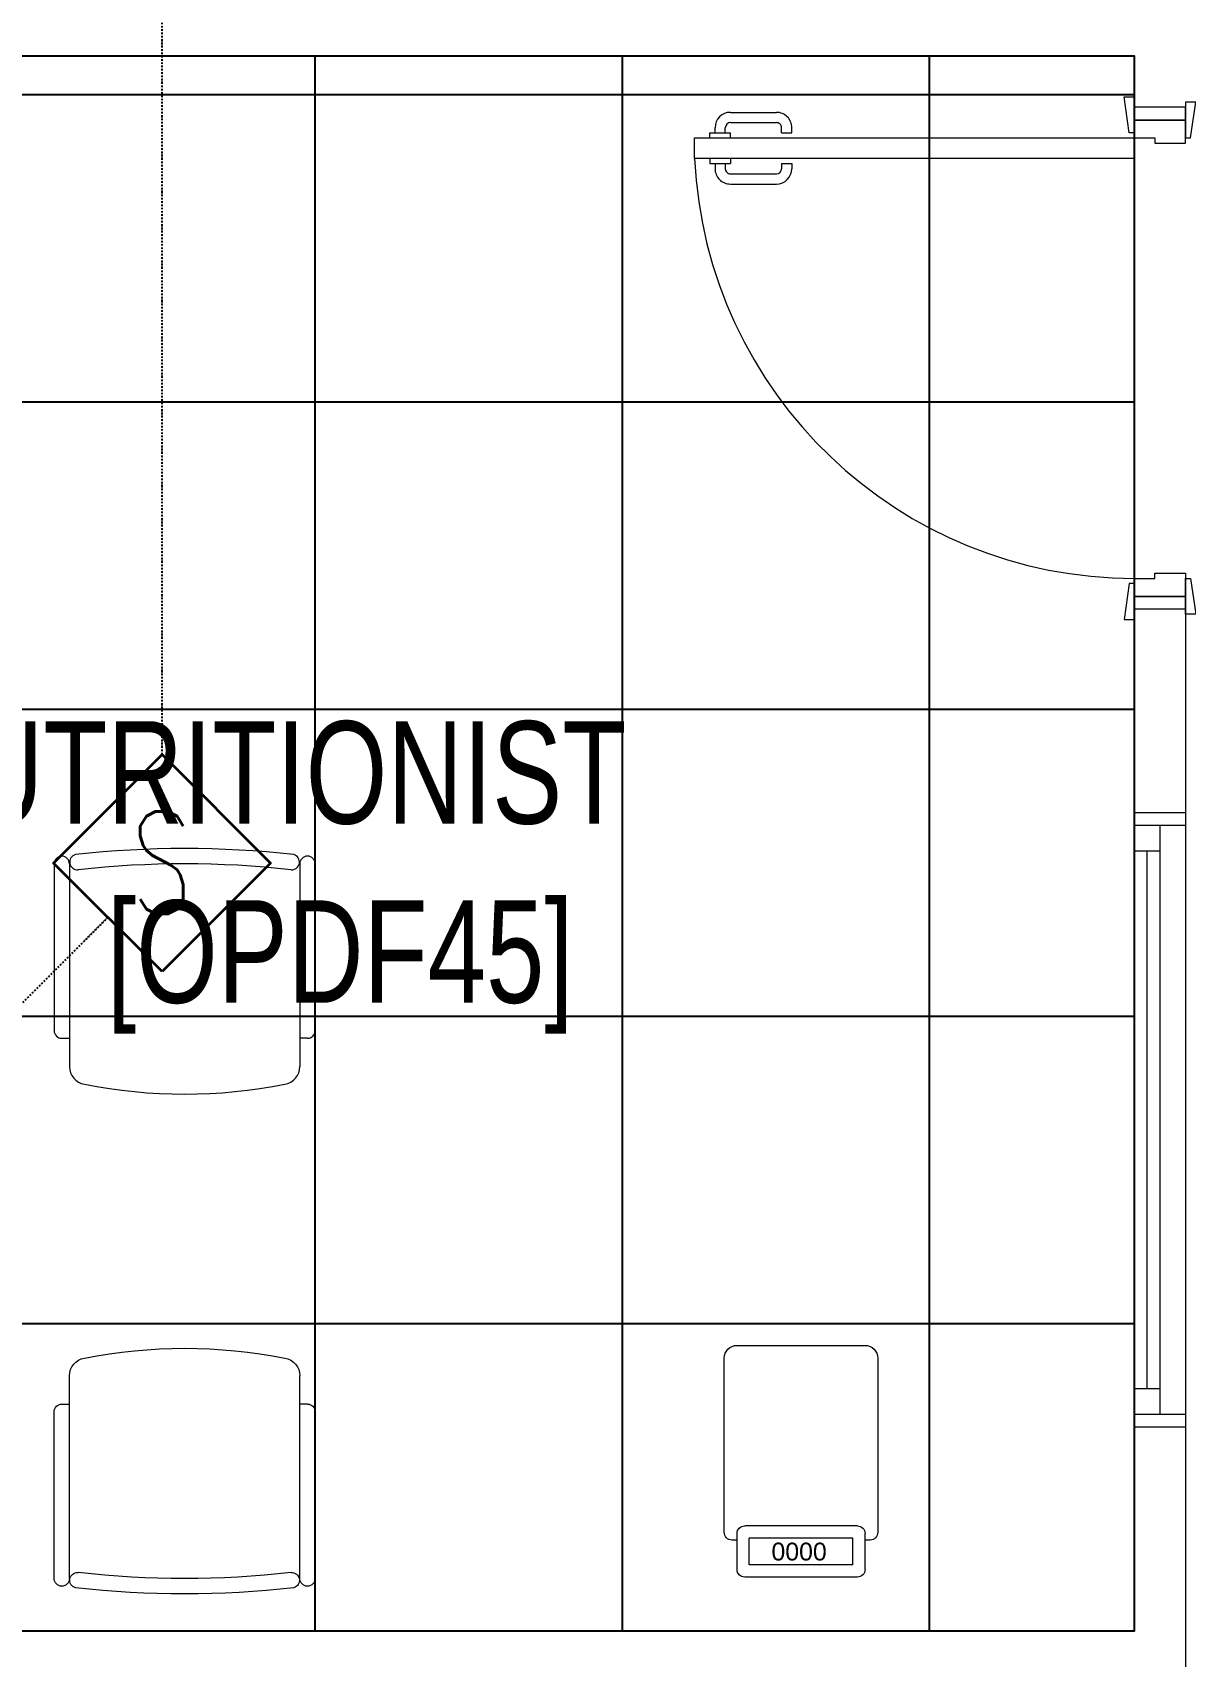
# Model space of a CAD drawing. Extents: x -12260 to 57327, y -29287 to 19916.
# Drawn here: x 41324 to 43576, y 2310 to 5481 of the extents above; entities that cross this region are included whole.
import ezdxf
from ezdxf.enums import TextEntityAlignment as Align

# ---------------------------------------------------------------- set-up
doc = ezdxf.new("R2010")
doc.units = 0
doc.header["$LTSCALE"] = 0.25
doc.linetypes.add('DASHDOT', pattern=[25.4, 12.7, -6.35, 0, -6.35])
for name, color, linetype, lineweight in [('01-First Floor$0$72_EGR_BASE_TEXT', 252, 'Continuous', 5), ('01-First Floor$0$Aluminum', 251, 'Continuous', 5), ('01-First Floor$0$LOADING', 253, 'Continuous', 5), ('01-First Floor$0$Walls', 251, 'Continuous', 5), ('01-First Floor$0$Wooden Joinery', 251, 'Continuous', 5), ('E-LITE-CLNG-CNDT', 6, 'DASHDOT', 35), ('F-ALRM-CLNG @ 100', 33, 'Continuous', 35), ('F-ALRM-CLNG-CNDT', 51, 'DASHDOT', 25)]:
    doc.layers.add(name, color=color, linetype=linetype, lineweight=lineweight)
doc.layers.add('01-First Floor$0$FALSE CEILING', color=251, linetype='Continuous')
doc.layers.add('01-First Floor$0$TME-NON MEDICAL FURNITURE', color=242, linetype='Continuous')
doc.styles.add('01-First Floor$0$Standard', font='arial.ttf')
doc.styles.add('01-First Floor$0$X3G_ENTITY_9EC9', font='swisscl.ttf', dxfattribs={"height": 0.2})
doc.styles.add('01-First Floor$0$X3G_ENTITY_9F38', font='swisscl.ttf', dxfattribs={"height": 0.2})
doc.styles.add('DC_SIMPLEX', font='SIMPLEX.shx', dxfattribs={"width": 0.7})

# ---------------------------------------------------------------- blocks, each defined once
blk = doc.blocks.new('01-First Floor$0$A$C72370EFE')
at = {"layer": '01-First Floor$0$Wooden Joinery'}
for p, q in [((-0.01, -0.03), (-0.01, -0.07)), ((0, -0.03), (-0.01, -0.03)), ((0.04, -0.03), (0.05, -0.03)), ((0.05, -0.03), (0.05, -0.07)), ((-0.01, -0.04), (-0.02, -0.04)), ((-0.01, -0.06), (-0.02, -0.06)), ((0.05, -0.04), (0.06, -0.04)), ((0.05, -0.06), (0.06, -0.06)), ((-0.05, -0.07), (-0.05, -0.16)), ((-0.03, -0.07), (-0.03, -0.16)), ((0, -0.07), (-0.01, -0.07)), ((0.04, -0.07), (0.05, -0.07)), ((0.07, -0.07), (0.07, -0.16)), ((0.09, -0.07), (0.09, -0.16)), ((-0.01, -0.17), (-0.02, -0.17)), ((-0.01, -0.19), (-0.02, -0.19)), ((-0.01, -0.17), (-0.01, -0.19)), ((0.05, -0.17), (0.06, -0.17)), ((0.05, -0.17), (0.05, -0.19)), ((0.05, -0.19), (0.06, -0.19))]:
    blk.add_line(p, q, dxfattribs=at)
for centre, radius, start, end in [((-0.02, -0.07), 0.03, 90, 180), ((-0.02, -0.07), 0.01, 90, 180), ((0.06, -0.07), 0.03, 0, 90), ((0.06, -0.07), 0.01, 0, 90), ((-0.02, -0.16), 0.03, 180, 270), ((-0.02, -0.16), 0.01, 180, 270), ((0.06, -0.16), 0.01, 270, 0), ((0.06, -0.16), 0.03, 270, 0)]:
    blk.add_arc(centre, radius, start, end, dxfattribs=at)
blk = doc.blocks.new('01-First Floor$0$A$C5DAD61B4')
at = {"layer": '01-First Floor$0$Wooden Joinery'}
for points in [[(80, 959.1), (80, 969.1), (10, 979.1), (10, 959.1)], [(940, 959.1), (940, 969.1), (1010, 979.1), (1010, 959.1)], [(70, 859.1), (70, 849.1), (0, 839.1), (0, 859.1)], [(120, 859.1), (120, 0), (80, 0), (80, 859.1)], [(950, 859.1), (950, 849.1), (1020, 839.1), (1020, 859.1)]]:
    blk.add_lwpolyline(points, close=True, dxfattribs=at)
for points in [[(45, 859.1), (45, 959.1), (20, 959.1), (20, 859.1), (45, 859.1)], [(45, 859.1), (80, 859.1), (80, 899.1), (90, 899.1), (90, 959.1), (45, 959.1), (45, 859.1)], [(975, 859.1), (940, 859.1), (940, 899.1), (930, 899.1), (930, 959.1), (975, 959.1), (975, 859.1)], [(975, 859.1), (975, 959.1), (1000, 959.1), (1000, 859.1), (975, 859.1)]]:
    blk.add_lwpolyline(points, dxfattribs=at)
blk.add_arc((80, 859.1), 860, 272.666, 0, dxfattribs=at)
at = {"layer": '01-First Floor$0$Wooden Joinery', "xscale": 999.9999999998854, "yscale": 999.9999999998854, "zscale": 999.9999999998854, "rotation": 180}
blk.add_blockref('01-First Floor$0$A$C72370EFE', (120, 0), dxfattribs=at)
blk = doc.blocks.new('01-First Floor$0$GF21016-P')
at = {"layer": '01-First Floor$0$LOADING', "extrusion": (-1.24384e-09, -1.20261e-09, -1)}
for p, q in [((0.0128, 0.0179), (0.0128, 0.4136)), ((0.4628, 0.0179), (0.4628, 0.4136)), ((-0.0022, 0.3585), (0.0128, 0.3585)), ((0.4778, 0.3585), (0.4628, 0.3585)), ((-0.0172, 0.0179), (-0.0172, 0.3435)), ((0.4928, 0.0179), (0.4928, 0.3435)), ((0.4778, 0.0029), (0.4778, 0.0029))]:
    blk.add_line(p, q, dxfattribs=at)
for centre, radius, start, end in [((-0.0478, 0.4136), 0.035, 0, 80.6557), ((-0.2378, -0.5362), 1.0036, 78.7568, 101.2432), ((-0.4278, 0.4136), 0.035, 99.3443, 180), ((0.0022, 0.3435), 0.015, 0, 90), ((-0.4778, 0.3435), 0.015, 90, 180), ((0.0022, 0.0179), 0.015, 270, 0), ((0.0022, 0.0179), 0.015, 180, 270), ((-0.0284, 0.0145), 0.015, 284.3864, 95.5209), ((-0.2378, 1.8734), 1.8855, 263.5119, 276.4881), ((-0.2378, 1.8928), 1.8749, 263.6341, 276.3659), ((-0.4471, 0.0145), 0.015, 84.4791, 255.6136), ((-0.4778, 0.0179), 0.015, 270, 0), ((-0.4778, 0.0179), 0.015, 180, 270)]:
    blk.add_arc(centre, radius, start, end, dxfattribs=at)
blk = doc.blocks.new('01-First Floor$0$HF13461A-P')
at = {"layer": '01-First Floor$0$LOADING'}
for p, q in [((0.2579, 0.4503), (0.0379, 0.4503)), ((0.0229, 0.4353), (0.0229, 0.3653)), ((0.2493, 0.4266), (0.0466, 0.4266)), ((0.0466, 0.4266), (0.0466, 0.3739)), ((0.2493, 0.4266), (0.2493, 0.3739)), ((0.2729, 0.4353), (0.2729, 0.3653)), ((-0.0021, 0.3628), (-0.0021, 0.0228)), ((0.0229, 0.3778), (0.0129, 0.3778)), ((0.2579, 0.3503), (0.0379, 0.3503)), ((0.2493, 0.3739), (0.0466, 0.3739)), ((0.2829, 0.3778), (0.2729, 0.3778)), ((0.2979, 0.0228), (0.2979, 0.3628)), ((0.0229, -0.0022), (0.2729, -0.0022))]:
    blk.add_line(p, q, dxfattribs=at)
for centre, radius, start, end in [((0.0379, 0.4353), 0.015, 90, 180), ((0.2579, 0.4353), 0.015, 0, 90), ((0.0129, 0.3628), 0.015, 90, 180), ((0.0379, 0.3653), 0.015, 180, 270), ((0.2579, 0.3653), 0.015, 270, 0), ((0.2829, 0.3628), 0.015, 0, 90), ((0.0229, 0.0228), 0.025, 180, 270), ((0.2729, 0.0228), 0.025, 270, 0)]:
    blk.add_arc(centre, radius, start, end, dxfattribs=at)
at = {"layer": '01-First Floor$0$LOADING', "style": '01-First Floor$0$Standard'}
blk.add_text('0000', height=0.03477, dxfattribs=at).set_placement((0.0901, 0.3829))
blk = doc.blocks.new('01-First Floor$0$A$C37be4daf')
at = {"layer": '01-First Floor$0$Aluminum'}
for p, q in [((1416, 598.2), (216, 598.2)), ((241, 498.2), (241, 598.2)), ((291, 548.2), (291, 598.2)), ((291, 573.2), (1341, 573.2)), ((1341, 548.2), (1341, 598.2)), ((1391, 498.2), (1391, 598.2)), ((1391, 548.2), (241, 548.2)), ((1416, 498.2), (216, 498.2))]:
    blk.add_line(p, q, dxfattribs=at)
at = {"layer": '01-First Floor$0$Walls'}
for p, q in [((216, 498.2), (216, 598.2)), ((1416, 498.2), (1416, 598.2))]:
    blk.add_line(p, q, dxfattribs=at)
blk = doc.blocks.new('01-First Floor')
at = {"layer": '01-First Floor$0$FALSE CEILING', "linetype": 'Continuous'}
for p, q in [((41876, 2360), (41876, 5435)), ((42476, 2360), (42476, 5435)), ((43076, 2360), (43076, 5435)), ((39476, 5360), (43476, 5360)), ((39476, 4760), (43476, 4760)), ((39476, 4160), (43476, 4160)), ((39476, 3560), (43476, 3560)), ((39476, 2960), (43476, 2960))]:
    blk.add_line(p, q, dxfattribs=at)
at = {"layer": '01-First Floor$0$FALSE CEILING'}
blk.add_lwpolyline([(39476, 2360), (43476, 2360), (43476, 5435), (39476, 5435)], close=True, dxfattribs=at)
at = {"layer": '01-First Floor$0$Walls'}
for p, q in [((43476, 5435), (39476, 5435)), ((43476, 5435), (43476, 5335)), ((43576, 5335), (43476, 5335)), ((43476, 4355), (43476, 2360)), ((43576, 4355), (43476, 4355)), ((43576, 4355), (43576, 2160)), ((43476, 2360), (39476, 2360))]:
    blk.add_line(p, q, dxfattribs=at)
at = {"rotation": 90}
blk.add_blockref('01-First Floor$0$A$C37be4daf', (44074.2, 2541.5), dxfattribs=at)
at = {"layer": '01-First Floor$0$LOADING', "lineweight": 0, "xscale": -1000, "yscale": 1000, "zscale": 1000, "rotation": 180}
blk.add_blockref('01-First Floor$0$HF13461A-P', (42677, 2915.3, -0.1), dxfattribs=at)
at = {"layer": '01-First Floor$0$TME-NON MEDICAL FURNITURE', "color": 1, "extrusion": (2.67576e-11, -2.24019e-05, 1), "xscale": -1000.000000000004, "yscale": 1000.000000000004, "zscale": -1000.000000000004, "rotation": 180.0000251123528}
blk.add_blockref('01-First Floor$0$GF21016-P', (41383, 3875.6, -0.2), dxfattribs=at)
at = {"layer": '01-First Floor$0$TME-NON MEDICAL FURNITURE', "color": 1, "extrusion": (2.67576e-11, 2.24019e-05, 1), "xscale": 1000.000000000004, "yscale": 1000.000000000004, "zscale": -1000.000000000002, "rotation": 359.9999748876472}
blk.add_blockref('01-First Floor$0$GF21016-P', (41383, 2444.4, 0), dxfattribs=at)
at = {"layer": '01-First Floor$0$Wooden Joinery', "rotation": 270}
blk.add_blockref('01-First Floor$0$A$C5DAD61B4', (42616.9, 5355), dxfattribs=at)
at = {"layer": '01-First Floor$0$72_EGR_BASE_TEXT', "char_height": 200, "attachment_point": 2}
for s, insert, style in [('HOSPITAL NUTRITIONIST', (41230.7, 4136.2, 0), '01-First Floor$0$X3G_ENTITY_9EC9'), ('[OPDF45]', (41924.8, 3786.4), '01-First Floor$0$X3G_ENTITY_9F38')]:
    blk.add_mtext(s, dxfattribs=dict(at, insert=insert, style=style))
blk = doc.blocks.new('A$C5CF53093')
blk.add_lwpolyline([(0, -212.1), (-212.1, 0), (0, 212.1), (212.1, 0)], close=True)
blk = doc.blocks.new('*U73')
at = {"xscale": 0.01, "yscale": 0.01, "zscale": 0.01}
blk.add_blockref('A$C5CF53093', (0.007, -0.007), dxfattribs=at)
at = {"color": 6, "style": 'DC_SIMPLEX', "width": 0.7, "flags": 8}
blk.add_attdef('TYPE', text='', height=2, rotation=360, dxfattribs=at).set_placement((0, 0), align=Align.MIDDLE_CENTER)

msp = doc.modelspace()

# ---------------------------------------------------------------- linework, layer by layer
at = {"layer": 'F-ALRM-CLNG-CNDT'}
msp.add_lwpolyline([(41576.7, 4071.4), (41576.7, 6822.2)], dxfattribs=at)
msp.add_lwpolyline([(41470.6, 3753.2), (41133.9, 3416.5, 0.198912), (41104.6, 3345.8), (41104.6, 1202.8, 0.198912), (41133.9, 1132.1), (41470.6, 795.4)], format="xyb", dxfattribs=at)

# ---------------------------------------------------------------- block references
at = {"layer": 'E-LITE-CLNG-CNDT'}
msp.add_blockref('01-First Floor', (0, 0), dxfattribs=at)
at = {"layer": 'F-ALRM-CLNG @ 100', "xscale": 100, "yscale": 100, "zscale": 100}
msp.add_blockref('*U73', (41576, 3860), dxfattribs=at).add_auto_attribs({'TYPE': 'S'})

doc.saveas('drawing.dxf')
